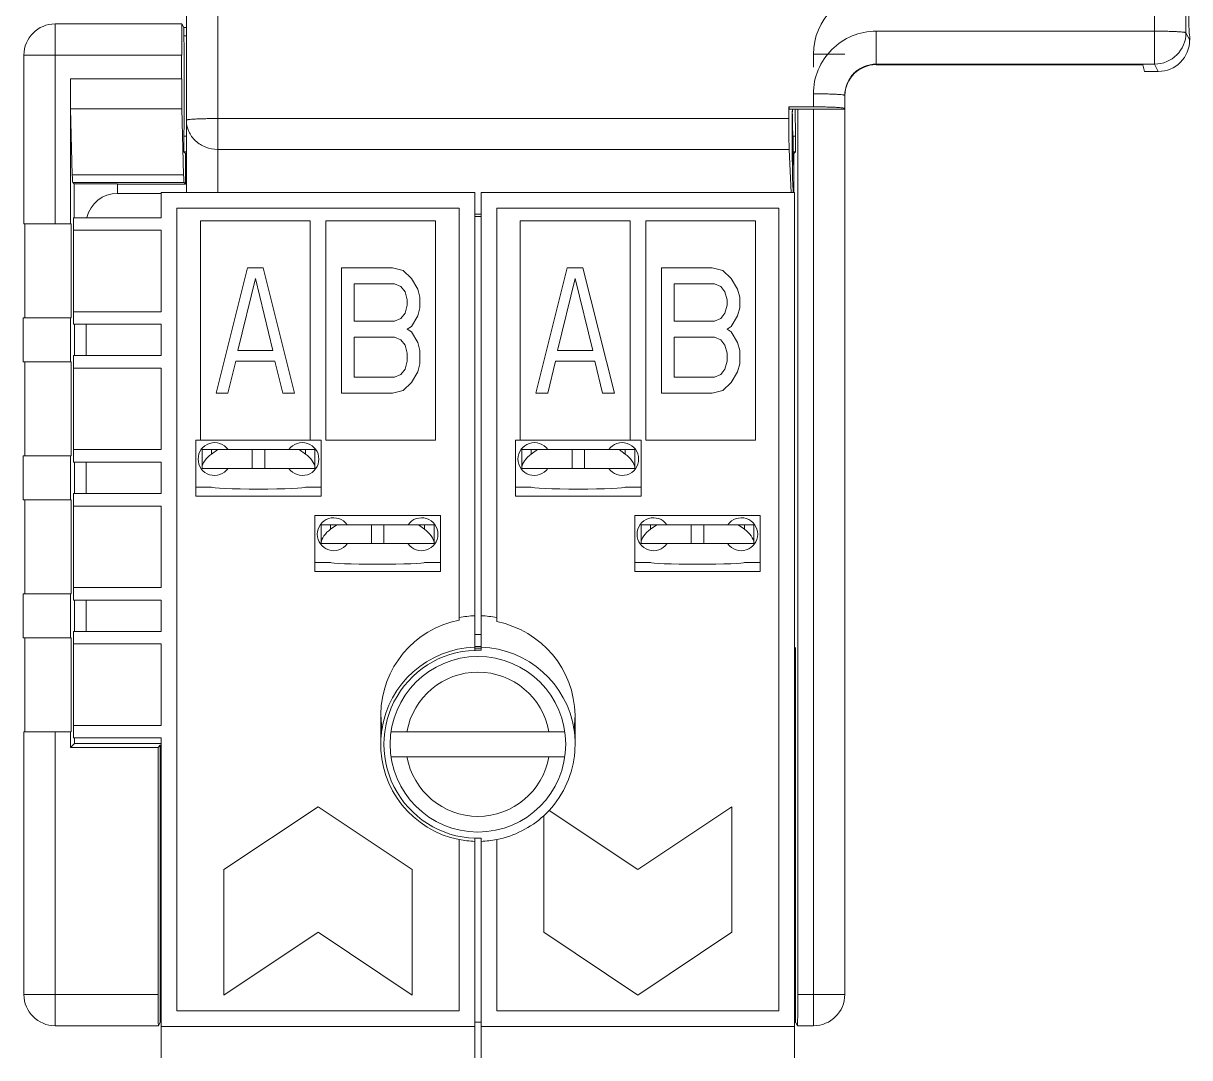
# Model space of a CAD drawing. Header units: millimetres. Extents: x 33157 to 59611, y -29750 to 1750.
# Drawn here: x 54391.6 to 54428.79, y -240.47 to -207.47 of the extents above; entities that cross this region are included whole.
import ezdxf

# ---------------------------------------------------------------- set-up
doc = ezdxf.new("R2010")
doc.units = ezdxf.units.MM
for name, color, linetype, lineweight in [('LKC270_DXF_CONTINUOUS_LINE', 7, 'Continuous', 18), ('LKC271_DXF_CONTINUOUS_LINE', 7, 'Continuous', 18), ('LKC272_DXF_CONTINUOUS_LINE', 7, 'Continuous', 18), ('LKC273_DXF_CONTINUOUS_LINE', 7, 'Continuous', 18), ('LKC275_DXF_CONTINUOUS_LINE', 7, 'Continuous', 18), ('LKC277_DXF_CONTINUOUS_LINE', 7, 'Continuous', 18), ('PCB_DXF_CONTINUOUS_LINE', 7, 'Continuous', 18)]:
    doc.layers.add(name, color=color, linetype=linetype, lineweight=lineweight)

msp = doc.modelspace()

# ---------------------------------------------------------------- linework, layer by layer
at = {"layer": 'LKC270_DXF_CONTINUOUS_LINE', "color": 7, "linetype": 'Continuous'}
for p, q in [((54397.795, -212.875), (54397.795, -174.839)), ((54427.677, -208.777), (54427.677, -174.839)), ((54428.677, -175.877), (54428.677, -207.777)), ((54396.795, -212.875), (54396.795, -176.035)), ((54418.795, -207.725), (54427.677, -207.725)), ((54418.795, -208.794), (54418.795, -207.725)), ((54428.677, -207.777), (54428.794, -208.011)), ((54428.794, -208.011), (54428.794, -207.891)), ((54417.795, -208.457), (54416.795, -208.457)), ((54416.795, -208.875), (54416.795, -208.457)), ((54427.677, -208.777), (54418.795, -208.777)), ((54418.795, -208.794), (54427.295, -208.794)), ((54427.349, -209.01), (54427.295, -208.794)), ((54427.349, -209.01), (54427.794, -209.01)), ((54427.677, -208.777), (54427.794, -209.01)), ((54416.795, -210.139), (54416.795, -209.723)), ((54417.795, -210.218), (54417.795, -209.775)), ((54416.01, -210.139), (54416.795, -210.139)), ((54416.01, -210.512), (54416.01, -210.139)), ((54416.01, -210.139), (54416.036, -210.218)), ((54416.01, -210.512), (54397.795, -210.512)), ((54416.036, -210.218), (54417.795, -210.218)), ((54416.144, -211.976), (54416.144, -211.074)), ((54416.022, -211.498), (54397.795, -211.498)), ((54416.022, -211.498), (54416.086, -212.875)), ((54416.122, -211.976), (54416.144, -211.976)), ((54416.144, -212.875), (54416.144, -212.739)), ((54405.995, -213.559), (54406.195, -213.559)), ((54405.995, -213.64), (54406.195, -213.64))]:
    msp.add_line(p, q, dxfattribs=at)
for centre, radius, start, end in [((54418.795, -208.457), 2, 90.0053, 180.0041), ((54427.677, -207.776), 1, 270.0279, 359.9964)]:
    msp.add_arc(centre, radius, start, end, dxfattribs=at)
for centre, major_axis, ratio, start_param, end_param in [((54428.795, -204.648), (-0.003, 3.25), 0.017431, 1.518421, 3.073832), ((54427.794, -208.011), (0.994, 0.109), 0.998596, 4.602961, 6.174062), ((54418.795, -209.792), (1, 0), 0.998782, 1.570796, 3.124503), ((54416.027, -210.565), (-0.001, 1), 0.017431, 1.518421, 2.775058), ((54416.145, -211.144), (-0.001, 1.6), 0.017431, 0.946319, 3.057962), ((54416.145, -209.475), (0, 1.6), 0.017455, 2.099562, 3.110338)]:
    msp.add_ellipse(centre, major_axis=major_axis, ratio=ratio, start_param=start_param, end_param=end_param, dxfattribs=at)
for points, knots in [([(54416.795, -209.723), (54416.795, -209.463), (54416.899, -208.937), (54417.344, -208.274), (54418.009, -207.829), (54418.535, -207.725), (54418.795, -207.725)], [0, 0, 0, 0, 150809.55974, 301670.411859, 452610.34488, 603610.184039, 603610.184039, 603610.184039, 603610.184039]), ([(54428.677, -207.777), (54428.676, -207.774), (54428.668, -207.77), (54428.652, -207.766), (54428.627, -207.761), (54428.593, -207.756), (54428.551, -207.752), (54428.478, -207.746), (54428.369, -207.739), (54428.22, -207.733), (54428.051, -207.729), (54427.868, -207.726), (54427.741, -207.725), (54427.677, -207.725)], [0, 0, 0, 0, 12405.082188, 37522.560106, 76139.483561, 128206.704093, 193278.687361, 270759.946822, 460211.024705, 689403.722942, 949919.989187, 1232347.387116, 1525203.421551, 1525203.421551, 1525203.421551, 1525203.421551]), ([(54417.795, -209.775), (54417.795, -209.645), (54417.847, -209.383), (54418.07, -209.051), (54418.402, -208.829), (54418.665, -208.777), (54418.795, -208.777)], [0, 0, 0, 0, 150770.168907, 301609.842642, 452547.073751, 603624.526114, 603624.526114, 603624.526114, 603624.526114]), ([(54417.795, -209.775), (54417.795, -209.773), (54417.787, -209.768), (54417.773, -209.764), (54417.749, -209.759), (54417.699, -209.752), (54417.616, -209.745), (54417.493, -209.737), (54417.344, -209.731), (54417.173, -209.726), (54416.988, -209.723), (54416.86, -209.723), (54416.795, -209.723)], [0, 0, 0, 0, 9759.478357, 30929.148533, 64702.183917, 111046.922526, 239787.188839, 412577.862058, 622915.395636, 862685.418605, 1122965.850768, 1393401.408699, 1393401.408699, 1393401.408699, 1393401.408699]), ([(54417.795, -210.192), (54417.795, -210.189), (54417.787, -210.184), (54417.773, -210.181), (54417.749, -210.176), (54417.699, -210.169), (54417.616, -210.161), (54417.493, -210.154), (54417.344, -210.148), (54417.173, -210.143), (54416.988, -210.14), (54416.86, -210.139), (54416.795, -210.139)], [0, 0, 0, 0, 9759.520456, 30929.282706, 64702.457894, 111047.396599, 239788.194381, 412579.563176, 622917.909711, 862688.829889, 1122970.196407, 1393406.762829, 1393406.762829, 1393406.762829, 1393406.762829]), ([(54396.795, -210.565), (54396.795, -210.562), (54396.803, -210.557), (54396.817, -210.554), (54396.841, -210.549), (54396.891, -210.542), (54396.974, -210.534), (54397.097, -210.527), (54397.247, -210.521), (54397.417, -210.516), (54397.602, -210.513), (54397.73, -210.512), (54397.795, -210.512)], [0, 0, 0, 0, 9755.100548, 30915.220184, 64674.828747, 111000.568762, 239691.699025, 412418.129202, 622677.357289, 862359.668558, 1122547.066281, 1392883.60018, 1392883.60018, 1392883.60018, 1392883.60018]), ([(54397.795, -211.498), (54397.665, -211.498), (54397.406, -211.451), (54397.127, -211.278), (54396.959, -211.088), (54396.835, -210.873), (54396.795, -210.686), (54396.795, -210.565)], [0, 0, 0, 0, 189286.636716, 375211.257334, 466811.168446, 557234.93884, 734878.921576, 734878.921576, 734878.921576, 734878.921576])]:
    msp.add_open_spline(points, degree=3, knots=knots, dxfattribs=at)
at = {"layer": 'LKC271_DXF_CONTINUOUS_LINE', "color": 7, "linetype": 'Continuous'}
for p, q in [((54392.613, -213.875), (54392.613, -207.492)), ((54396.654, -207.492), (54392.613, -207.492)), ((54396.654, -207.492), (54396.713, -207.61)), ((54396.654, -207.492), (54396.654, -207.492)), ((54396.713, -207.61), (54396.713, -207.875)), ((54396.795, -207.61), (54396.713, -207.61)), ((54396.713, -207.875), (54396.795, -207.875)), ((54391.613, -208.492), (54391.613, -213.875)), ((54396.645, -208.492), (54391.613, -208.492)), ((54396.645, -209.248), (54396.645, -208.492)), ((54393.095, -213.875), (54393.095, -209.248)), ((54393.095, -209.248), (54396.645, -209.248)), ((54393.158, -212.306), (54393.101, -210.199)), ((54393.101, -210.199), (54396.651, -210.199)), ((54396.708, -212.306), (54396.651, -210.199)), ((54416.295, -210.218), (54416.295, -238.457)), ((54416.795, -239.457), (54416.795, -210.218)), ((54417.795, -238.457), (54417.795, -210.218)), ((54396.713, -211.075), (54396.713, -211.575)), ((54396.713, -211.075), (54396.795, -211.075)), ((54416.227, -211.075), (54416.144, -211.075)), ((54416.227, -211.075), (54416.227, -211.575)), ((54396.772, -211.633), (54396.713, -211.575)), ((54396.713, -211.575), (54396.795, -211.575)), ((54396.772, -211.633), (54396.772, -212.601)), ((54396.772, -211.633), (54396.795, -211.633)), ((54416.227, -211.575), (54416.144, -211.575)), ((54416.144, -211.629), (54416.173, -211.629)), ((54416.173, -211.629), (54416.227, -211.575)), ((54416.173, -211.629), (54416.173, -212.875)), ((54393.158, -212.306), (54396.708, -212.306)), ((54393.217, -212.597), (54393.171, -212.55)), ((54393.171, -212.55), (54396.721, -212.55)), ((54393.217, -212.597), (54393.217, -213.675)), ((54394.595, -212.597), (54393.217, -212.597)), ((54394.595, -212.901), (54394.595, -212.597)), ((54394.595, -212.601), (54396.772, -212.601)), ((54396.772, -212.601), (54396.721, -212.55)), ((54391.613, -213.875), (54393.119, -213.875)), ((54391.644, -213.875), (54391.644, -216.875)), ((54393.119, -213.875), (54393.119, -216.875)), ((54391.595, -216.875), (54391.595, -218.275)), ((54391.595, -216.875), (54393.119, -216.875)), ((54393.095, -216.875), (54393.095, -218.275)), ((54393.222, -217.075), (54393.222, -218.075)), ((54391.595, -218.275), (54393.119, -218.275)), ((54391.644, -218.275), (54391.644, -221.275)), ((54393.119, -218.275), (54393.119, -221.275)), ((54391.595, -221.275), (54391.595, -222.675)), ((54391.595, -221.275), (54393.119, -221.275)), ((54393.095, -221.275), (54393.095, -222.675)), ((54393.222, -221.475), (54393.222, -222.475)), ((54391.595, -222.675), (54393.119, -222.675)), ((54391.644, -222.675), (54391.644, -225.675)), ((54393.119, -222.675), (54393.119, -225.675)), ((54391.595, -225.675), (54391.595, -227.075)), ((54391.595, -225.675), (54393.119, -225.675)), ((54393.095, -225.675), (54393.095, -227.075)), ((54393.222, -225.875), (54393.222, -226.875)), ((54391.595, -227.075), (54393.119, -227.075)), ((54391.644, -227.075), (54391.644, -230.075)), ((54393.119, -227.075), (54393.119, -230.075)), ((54406.195, -227.352), (54405.995, -227.352)), ((54406.195, -227.407), (54405.995, -227.407)), ((54416.195, -227.375), (54416.227, -227.407)), ((54416.227, -227.407), (54416.195, -227.407)), ((54416.227, -227.407), (54416.227, -239.339)), ((54391.613, -230.075), (54393.119, -230.075)), ((54391.613, -230.075), (54391.613, -238.457)), ((54392.613, -230.075), (54392.613, -239.457)), ((54393.095, -230.075), (54393.095, -230.575)), ((54393.222, -230.448), (54393.095, -230.575)), ((54395.895, -230.575), (54393.095, -230.575)), ((54393.222, -230.275), (54393.222, -230.448)), ((54393.222, -230.448), (54395.995, -230.448)), ((54395.895, -230.575), (54395.963, -230.507)), ((54395.895, -238.457), (54395.895, -230.575)), ((54395.995, -230.507), (54395.963, -230.507)), ((54395.963, -230.507), (54395.963, -239.339)), ((54391.613, -238.457), (54395.895, -238.457)), ((54416.295, -238.457), (54417.795, -238.457)), ((54392.613, -239.457), (54395.904, -239.457)), ((54395.904, -239.457), (54395.963, -239.339)), ((54395.904, -239.457), (54395.904, -239.457)), ((54395.963, -239.339), (54395.995, -239.339)), ((54405.995, -239.339), (54406.195, -239.339)), ((54416.195, -239.339), (54416.227, -239.339)), ((54416.286, -239.457), (54416.227, -239.339)), ((54416.286, -239.457), (54416.795, -239.457)), ((54416.286, -239.457), (54416.286, -239.457))]:
    msp.add_line(p, q, dxfattribs=at)
for centre, start, end in [((54392.613, -208.492), 90.1218, 179.8782), ((54392.613, -238.457), 180.1218, 269.8782), ((54416.795, -238.457), 270.0032, 359.9969)]:
    msp.add_arc(centre, 1, start, end, dxfattribs=at)
for centre, major_axis, start_param, end_param in [((54396.654, -208.492), (0, 1), 0.00036, 1.570796), ((54396.713, -209.475), (0, 1.6), 3.141593, 6.283185), ((54393.104, -209.248), (0, 1), 1.570796, 2.827433), ((54396.654, -209.248), (0, 1), 1.570796, 2.827433), ((54416.227, -209.475), (0, 1.6), 2.056171, 3.141593), ((54393.171, -207.55), (0, 5), 2.827433, 3.132866), ((54396.721, -207.55), (0, 5), 2.827433, 3.132866), ((54395.904, -238.457), (0, 1), 1.570796, 3.141232), ((54416.286, -238.457), (0, 1), 3.141953, 4.712389)]:
    msp.add_ellipse(centre, major_axis=major_axis, ratio=0.008727, start_param=start_param, end_param=end_param, dxfattribs=at)
at = {"layer": 'LKC272_DXF_CONTINUOUS_LINE', "color": 7, "linetype": 'Continuous'}
for p, q in [((54395.995, -212.875), (54395.995, -213.675)), ((54395.995, -212.875), (54405.995, -212.875)), ((54405.995, -227.493), (54405.995, -212.875)), ((54396.495, -213.375), (54396.495, -238.975)), ((54405.495, -213.375), (54396.495, -213.375)), ((54405.495, -226.511), (54405.495, -213.375)), ((54393.195, -213.675), (54393.195, -217.075)), ((54395.995, -213.675), (54393.195, -213.675)), ((54397.245, -213.775), (54397.245, -220.775)), ((54400.745, -213.775), (54397.245, -213.775)), ((54400.745, -220.775), (54400.745, -213.775)), ((54401.245, -213.775), (54401.245, -220.775)), ((54404.745, -213.775), (54401.245, -213.775)), ((54404.745, -220.775), (54404.745, -213.775)), ((54393.195, -214.075), (54395.995, -214.075)), ((54395.995, -214.075), (54395.995, -216.675)), ((54398.745, -215.275), (54397.745, -219.275)), ((54399.245, -215.275), (54398.745, -215.275)), ((54400.245, -219.275), (54399.245, -215.275)), ((54401.745, -215.275), (54401.745, -219.275)), ((54403.367, -215.275), (54401.745, -215.275)), ((54403.705, -215.36), (54403.367, -215.275)), ((54403.975, -215.615), (54403.705, -215.36)), ((54398.433, -217.913), (54398.995, -215.615)), ((54398.995, -215.615), (54399.558, -217.913)), ((54404.177, -215.955), (54403.975, -215.615)), ((54402.15, -216.977), (54402.15, -215.785)), ((54402.15, -215.785), (54403.434, -215.785)), ((54403.434, -215.785), (54403.637, -215.87)), ((54403.637, -215.87), (54403.772, -216.041)), ((54403.772, -216.041), (54403.84, -216.296)), ((54404.245, -216.211), (54404.177, -215.955)), ((54403.84, -216.466), (54403.772, -216.721)), ((54403.84, -216.296), (54403.84, -216.466)), ((54404.245, -216.551), (54404.245, -216.211)), ((54395.995, -216.675), (54393.195, -216.675)), ((54403.772, -216.721), (54403.637, -216.892)), ((54403.975, -217.147), (54404.177, -216.806)), ((54404.177, -216.806), (54404.245, -216.551)), ((54393.195, -217.075), (54395.995, -217.075)), ((54395.995, -217.075), (54395.995, -218.075)), ((54403.434, -216.977), (54402.15, -216.977)), ((54403.637, -216.892), (54403.434, -216.977)), ((54403.84, -217.232), (54403.975, -217.147)), ((54403.975, -217.317), (54403.84, -217.232)), ((54402.15, -218.764), (54402.15, -217.487)), ((54402.15, -217.487), (54403.434, -217.487)), ((54403.434, -217.487), (54403.637, -217.572)), ((54403.637, -217.572), (54403.772, -217.743)), ((54404.177, -217.658), (54403.975, -217.317)), ((54399.558, -217.913), (54398.433, -217.913)), ((54403.772, -217.743), (54403.84, -217.998)), ((54404.245, -217.913), (54404.177, -217.658)), ((54404.245, -218.338), (54404.245, -217.913)), ((54393.195, -218.075), (54393.195, -221.475)), ((54395.995, -218.075), (54393.195, -218.075)), ((54398.12, -219.275), (54398.37, -218.253)), ((54398.37, -218.253), (54399.62, -218.253)), ((54399.62, -218.253), (54399.87, -219.275)), ((54403.84, -218.253), (54403.772, -218.509)), ((54403.84, -217.998), (54403.84, -218.253)), ((54404.177, -218.594), (54404.245, -218.338)), ((54393.195, -218.475), (54395.995, -218.475)), ((54395.995, -218.475), (54395.995, -221.075)), ((54403.637, -218.679), (54403.434, -218.764)), ((54403.772, -218.509), (54403.637, -218.679)), ((54403.975, -218.934), (54404.177, -218.594)), ((54403.434, -218.764), (54402.15, -218.764)), ((54403.705, -219.189), (54403.975, -218.934)), ((54397.745, -219.275), (54398.12, -219.275)), ((54399.87, -219.275), (54400.245, -219.275)), ((54401.745, -219.275), (54403.367, -219.275)), ((54403.367, -219.275), (54403.705, -219.189)), ((54397.095, -222.563), (54397.095, -220.775)), ((54397.095, -220.775), (54401.095, -220.775)), ((54401.095, -220.775), (54401.095, -222.563)), ((54401.245, -220.775), (54404.745, -220.775)), ((54395.995, -221.075), (54393.195, -221.075)), ((54393.195, -221.475), (54395.995, -221.475)), ((54395.995, -221.475), (54395.995, -222.475)), ((54397.595, -222.275), (54397.095, -222.275)), ((54401.095, -222.275), (54400.595, -222.275)), ((54393.195, -222.475), (54393.195, -225.875)), ((54395.995, -222.475), (54393.195, -222.475)), ((54401.095, -222.563), (54397.095, -222.563)), ((54393.195, -222.875), (54395.995, -222.875)), ((54395.995, -222.875), (54395.995, -225.475)), ((54400.895, -223.175), (54404.895, -223.175)), ((54400.895, -224.963), (54400.895, -223.175)), ((54404.895, -223.175), (54404.895, -224.963)), ((54401.395, -224.675), (54400.895, -224.675)), ((54404.895, -224.675), (54404.395, -224.675)), ((54404.895, -224.963), (54400.895, -224.963)), ((54395.995, -225.475), (54393.195, -225.475)), ((54393.195, -225.875), (54395.995, -225.875)), ((54395.995, -225.875), (54395.995, -226.875)), ((54395.995, -226.875), (54393.195, -226.875)), ((54393.195, -226.875), (54393.195, -230.275)), ((54393.195, -227.275), (54395.995, -227.275)), ((54395.995, -227.275), (54395.995, -229.875)), ((54403.028, -230.023), (54402.998, -229.517)), ((54395.995, -229.875), (54393.195, -229.875)), ((54402.995, -230.023), (54402.995, -230.014)), ((54402.995, -230.09), (54402.995, -230.023)), ((54402.996, -230.381), (54402.995, -230.09)), ((54393.195, -230.275), (54395.995, -230.275)), ((54395.995, -230.275), (54395.995, -239.475)), ((54400.995, -232.475), (54397.995, -234.475)), ((54403.995, -234.475), (54400.995, -232.475)), ((54405.495, -238.975), (54405.495, -233.516)), ((54405.995, -239.475), (54405.995, -233.457)), ((54397.995, -234.475), (54397.995, -238.475)), ((54403.995, -238.475), (54403.995, -234.475)), ((54397.995, -238.475), (54400.995, -236.475)), ((54400.995, -236.475), (54403.995, -238.475)), ((54396.495, -238.975), (54405.495, -238.975)), ((54405.995, -239.475), (54395.995, -239.475)), ((54395.995, -240.475), (54395.995, -239.475)), ((54405.995, -239.475), (54405.995, -240.475))]:
    msp.add_line(p, q, dxfattribs=at)
for centre, radius, start, end in [((54406.095, -229.55), 3.097, 101.1624, 179.3968), ((54406.097, -229.485), 3.111, 91.8853, 101.1641), ((54406.095, -230.475), 3.1, 91.8486, 171.6193), ((54450.794, -230.014), 47.799, 179.4048, 179.9996), ((54406.095, -230.475), 3.1, 171.6193, 175.8116), ((54406.095, -230.475), 3.1, 178.269, 258.8401), ((54406.095, -230.475), 3.1, 258.8401, 268.1514)]:
    msp.add_arc(centre, radius, start, end, dxfattribs=at)
for centre in [(54399.095, -222.275), (54402.895, -224.675)]:
    msp.add_ellipse(centre, major_axis=(1.5, 0), ratio=0.03871, start_param=3.141593, end_param=6.283185, dxfattribs=at)
at = {"layer": 'LKC273_DXF_CONTINUOUS_LINE', "color": 7, "linetype": 'Continuous'}
for p, q in [((54406.195, -227.476), (54406.195, -212.875)), ((54416.195, -212.875), (54406.195, -212.875)), ((54416.195, -240.475), (54416.195, -212.875)), ((54406.695, -213.375), (54406.695, -226.564)), ((54415.695, -213.375), (54406.695, -213.375)), ((54415.695, -238.975), (54415.695, -213.375)), ((54407.445, -213.775), (54407.445, -220.775)), ((54410.945, -213.775), (54407.445, -213.775)), ((54410.945, -220.775), (54410.945, -213.775)), ((54414.945, -213.775), (54411.445, -213.775)), ((54411.445, -213.775), (54411.445, -220.775)), ((54414.945, -220.775), (54414.945, -213.775)), ((54408.945, -215.275), (54407.945, -219.275)), ((54409.445, -215.275), (54408.945, -215.275)), ((54410.445, -219.275), (54409.445, -215.275)), ((54413.567, -215.275), (54411.945, -215.275)), ((54411.945, -215.275), (54411.945, -219.275)), ((54413.905, -215.36), (54413.567, -215.275)), ((54414.175, -215.615), (54413.905, -215.36)), ((54408.633, -217.913), (54409.195, -215.615)), ((54409.195, -215.615), (54409.758, -217.913)), ((54414.377, -215.955), (54414.175, -215.615)), ((54412.35, -215.785), (54413.634, -215.785)), ((54412.35, -216.977), (54412.35, -215.785)), ((54413.634, -215.785), (54413.837, -215.87)), ((54413.837, -215.87), (54413.972, -216.041)), ((54413.972, -216.041), (54414.04, -216.296)), ((54414.445, -216.211), (54414.377, -215.955)), ((54414.04, -216.466), (54413.972, -216.721)), ((54414.04, -216.296), (54414.04, -216.466)), ((54414.445, -216.551), (54414.445, -216.211)), ((54413.972, -216.721), (54413.837, -216.892)), ((54414.175, -217.147), (54414.377, -216.806)), ((54414.377, -216.806), (54414.445, -216.551)), ((54413.634, -216.977), (54412.35, -216.977)), ((54413.837, -216.892), (54413.634, -216.977)), ((54414.04, -217.232), (54414.175, -217.147)), ((54414.175, -217.317), (54414.04, -217.232)), ((54412.35, -217.487), (54413.634, -217.487)), ((54412.35, -218.764), (54412.35, -217.487)), ((54413.634, -217.487), (54413.837, -217.572)), ((54413.837, -217.572), (54413.972, -217.743)), ((54414.377, -217.658), (54414.175, -217.317)), ((54409.758, -217.913), (54408.633, -217.913)), ((54413.972, -217.743), (54414.04, -217.998)), ((54414.445, -217.913), (54414.377, -217.658)), ((54414.445, -218.338), (54414.445, -217.913)), ((54408.32, -219.275), (54408.57, -218.253)), ((54408.57, -218.253), (54409.82, -218.253)), ((54409.82, -218.253), (54410.07, -219.275)), ((54414.04, -218.253), (54413.972, -218.509)), ((54414.04, -217.998), (54414.04, -218.253)), ((54414.377, -218.594), (54414.445, -218.338)), ((54413.837, -218.679), (54413.634, -218.764)), ((54413.972, -218.509), (54413.837, -218.679)), ((54414.175, -218.934), (54414.377, -218.594)), ((54413.634, -218.764), (54412.35, -218.764)), ((54413.905, -219.189), (54414.175, -218.934)), ((54407.945, -219.275), (54408.32, -219.275)), ((54410.07, -219.275), (54410.445, -219.275)), ((54411.945, -219.275), (54413.567, -219.275)), ((54413.567, -219.275), (54413.905, -219.189)), ((54407.295, -220.775), (54411.295, -220.775)), ((54407.295, -222.563), (54407.295, -220.775)), ((54411.295, -220.775), (54411.295, -222.563)), ((54411.445, -220.775), (54414.945, -220.775)), ((54407.795, -222.275), (54407.295, -222.275)), ((54411.295, -222.275), (54410.795, -222.275)), ((54411.295, -222.563), (54407.295, -222.563)), ((54411.095, -223.175), (54415.095, -223.175)), ((54411.095, -224.963), (54411.095, -223.175)), ((54415.095, -223.175), (54415.095, -224.963)), ((54411.595, -224.675), (54411.095, -224.675)), ((54414.595, -224.675), (54415.095, -224.675)), ((54415.095, -224.963), (54411.095, -224.963)), ((54409.191, -229.546), (54409.162, -230.023)), ((54409.195, -230.045), (54409.195, -230.163)), ((54414.195, -232.475), (54411.195, -234.475)), ((54414.195, -236.475), (54414.195, -232.475)), ((54408.195, -232.755), (54408.195, -236.475)), ((54411.195, -234.475), (54408.364, -232.587)), ((54406.195, -240.475), (54406.195, -233.473)), ((54406.695, -233.516), (54406.695, -238.975)), ((54408.195, -236.475), (54411.195, -238.475)), ((54411.195, -238.475), (54414.195, -236.475)), ((54406.695, -238.975), (54415.695, -238.975)), ((54406.195, -239.475), (54416.195, -239.475))]:
    msp.add_line(p, q, dxfattribs=at)
for centre, radius, start, end in [((54406.093, -229.485), 3.111, 78.8359, 88.1147), ((54406.096, -229.601), 3.096, 1.0142, 78.8364), ((54406.095, -230.475), 3, 88.0898, 271.9102), ((54406.095, -230.475), 3.1, 8.3807, 88.1517), ((54380.937, -230.04), 28.258, 359.9897, 1.0007), ((54406.115, -230.472), 3.08, 7.9148, 8.3807), ((54406.106, -230.473), 3.089, 5.7326, 7.9139), ((54406.092, -230.474), 3.103, 2.7913, 5.7321), ((54380.951, -230.04), 28.244, 358.9991, 359.7512), ((54406.121, -230.48), 3.07, 355.6694, 358.9959), ((54406.097, -230.479), 3.094, 317.0805, 355.6989), ((54406.096, -230.478), 3.096, 281.1638, 312.6961), ((54406.115, -230.495), 3.071, 312.6208, 317.0615), ((54406.093, -230.464), 3.111, 271.8853, 281.1641)]:
    msp.add_arc(centre, radius, start, end, dxfattribs=at)
for centre in [(54409.295, -222.275), (54413.095, -224.675)]:
    msp.add_ellipse(centre, major_axis=(1.5, 0), ratio=0.03871, start_param=3.141593, end_param=6.283185, dxfattribs=at)
at = {"layer": 'LKC275_DXF_CONTINUOUS_LINE', "color": 7, "linetype": 'Continuous'}
for p, q in [((54397.295, -221.675), (54397.295, -221.075)), ((54397.295, -221.075), (54398.895, -221.075)), ((54397.595, -221.216), (54397.595, -221.075)), ((54397.595, -221.216), (54397.795, -221.075)), ((54398.895, -221.075), (54398.895, -221.675)), ((54398.895, -221.075), (54399.295, -221.075)), ((54399.295, -221.675), (54399.295, -221.075)), ((54399.295, -221.075), (54400.895, -221.075)), ((54400.395, -221.075), (54400.595, -221.216)), ((54400.595, -221.075), (54400.595, -221.216)), ((54400.895, -221.075), (54400.895, -221.675)), ((54407.495, -221.075), (54409.095, -221.075)), ((54407.495, -221.675), (54407.495, -221.075)), ((54407.795, -221.216), (54407.795, -221.075)), ((54407.795, -221.216), (54407.995, -221.075)), ((54409.095, -221.075), (54409.495, -221.075)), ((54409.095, -221.075), (54409.095, -221.675)), ((54409.495, -221.075), (54411.095, -221.075)), ((54409.495, -221.675), (54409.495, -221.075)), ((54410.595, -221.075), (54410.795, -221.216)), ((54410.795, -221.075), (54410.795, -221.216)), ((54411.095, -221.075), (54411.095, -221.675)), ((54398.895, -221.675), (54397.295, -221.675)), ((54399.295, -221.675), (54398.895, -221.675)), ((54400.895, -221.675), (54399.295, -221.675)), ((54409.095, -221.675), (54407.495, -221.675)), ((54409.495, -221.675), (54409.095, -221.675)), ((54411.095, -221.675), (54409.495, -221.675)), ((54401.095, -223.475), (54402.695, -223.475)), ((54401.095, -224.075), (54401.095, -223.475)), ((54401.395, -223.616), (54401.395, -223.475)), ((54401.395, -223.616), (54401.595, -223.475)), ((54402.695, -223.475), (54403.095, -223.475)), ((54402.695, -223.475), (54402.695, -224.075)), ((54403.095, -223.475), (54404.695, -223.475)), ((54403.095, -224.075), (54403.095, -223.475)), ((54404.195, -223.475), (54404.395, -223.616)), ((54404.395, -223.475), (54404.395, -223.616)), ((54404.695, -223.475), (54404.695, -224.075)), ((54411.295, -223.475), (54412.895, -223.475)), ((54411.295, -224.075), (54411.295, -223.475)), ((54411.595, -223.616), (54411.595, -223.475)), ((54411.595, -223.616), (54411.795, -223.475)), ((54412.895, -223.475), (54413.295, -223.475)), ((54412.895, -223.475), (54412.895, -224.075)), ((54413.295, -223.475), (54414.895, -223.475)), ((54413.295, -224.075), (54413.295, -223.475)), ((54414.395, -223.475), (54414.595, -223.616)), ((54414.595, -223.475), (54414.595, -223.616)), ((54414.895, -223.475), (54414.895, -224.075)), ((54402.695, -224.075), (54401.095, -224.075)), ((54403.095, -224.075), (54402.695, -224.075)), ((54404.695, -224.075), (54403.095, -224.075)), ((54412.895, -224.075), (54411.295, -224.075)), ((54413.295, -224.075), (54412.895, -224.075)), ((54414.895, -224.075), (54413.295, -224.075))]:
    msp.add_line(p, q, dxfattribs=at)
for centre, major_axis, start_param, end_param in [((54397.595, -221.428), (0.277, 0.277), 1.178097, 2.748894), ((54400.595, -221.428), (-0.277, 0.277), 3.534292, 5.105088), ((54407.795, -221.428), (0.277, 0.277), 1.178097, 2.748894), ((54410.795, -221.428), (-0.277, 0.277), 3.534292, 5.105088), ((54401.395, -223.828), (0.277, 0.277), 1.178097, 2.748894), ((54404.395, -223.828), (-0.277, 0.277), 3.534292, 5.105088), ((54411.595, -223.828), (0.277, 0.277), 1.178097, 2.748894), ((54414.595, -223.828), (-0.277, 0.277), 3.534292, 5.105088)]:
    msp.add_ellipse(centre, major_axis=major_axis, ratio=0.414214, start_param=start_param, end_param=end_param, dxfattribs=at)
at = {"layer": 'LKC277_DXF_CONTINUOUS_LINE', "color": 7, "linetype": 'Continuous'}
for p, q in [((54403.324, -230.075), (54408.866, -230.075)), ((54408.866, -230.875), (54403.324, -230.875))]:
    msp.add_line(p, q, dxfattribs=at)
msp.add_circle((54406.095, -230.475), 2.8, dxfattribs=at)
for start, end in [(10.0154, 169.9846), (190.0154, 349.9846)]:
    msp.add_arc((54406.095, -230.475), 2.3, start, end, dxfattribs=at)
at = {"layer": 'PCB_DXF_CONTINUOUS_LINE', "color": 7, "linetype": 'Continuous'}
for p, q in [((54394.595, -212.901), (54395.995, -212.901)), ((54393.595, -218.075), (54393.595, -217.075)), ((54393.595, -222.475), (54393.595, -221.475)), ((54393.595, -226.875), (54393.595, -225.875)), ((54406.195, -226.975), (54405.995, -226.975))]:
    msp.add_line(p, q, dxfattribs=at)
for centre, radius, start, end in [((54394.595, -213.901), 1, 90, 166.7314), ((54397.695, -221.375), 0.525, 35.2938, 324.7062), ((54400.495, -221.375), 0.525, 215.2938, 144.7062), ((54407.895, -221.375), 0.525, 35.2938, 324.7062), ((54410.695, -221.375), 0.525, 215.2938, 144.7062), ((54401.495, -223.775), 0.525, 35.2938, 324.7062), ((54404.295, -223.775), 0.525, 215.2938, 144.7062), ((54411.695, -223.775), 0.525, 35.2938, 324.7062), ((54414.495, -223.775), 0.525, 215.2938, 144.7062)]:
    msp.add_arc(centre, radius, start, end, dxfattribs=at)

doc.saveas('drawing.dxf')
